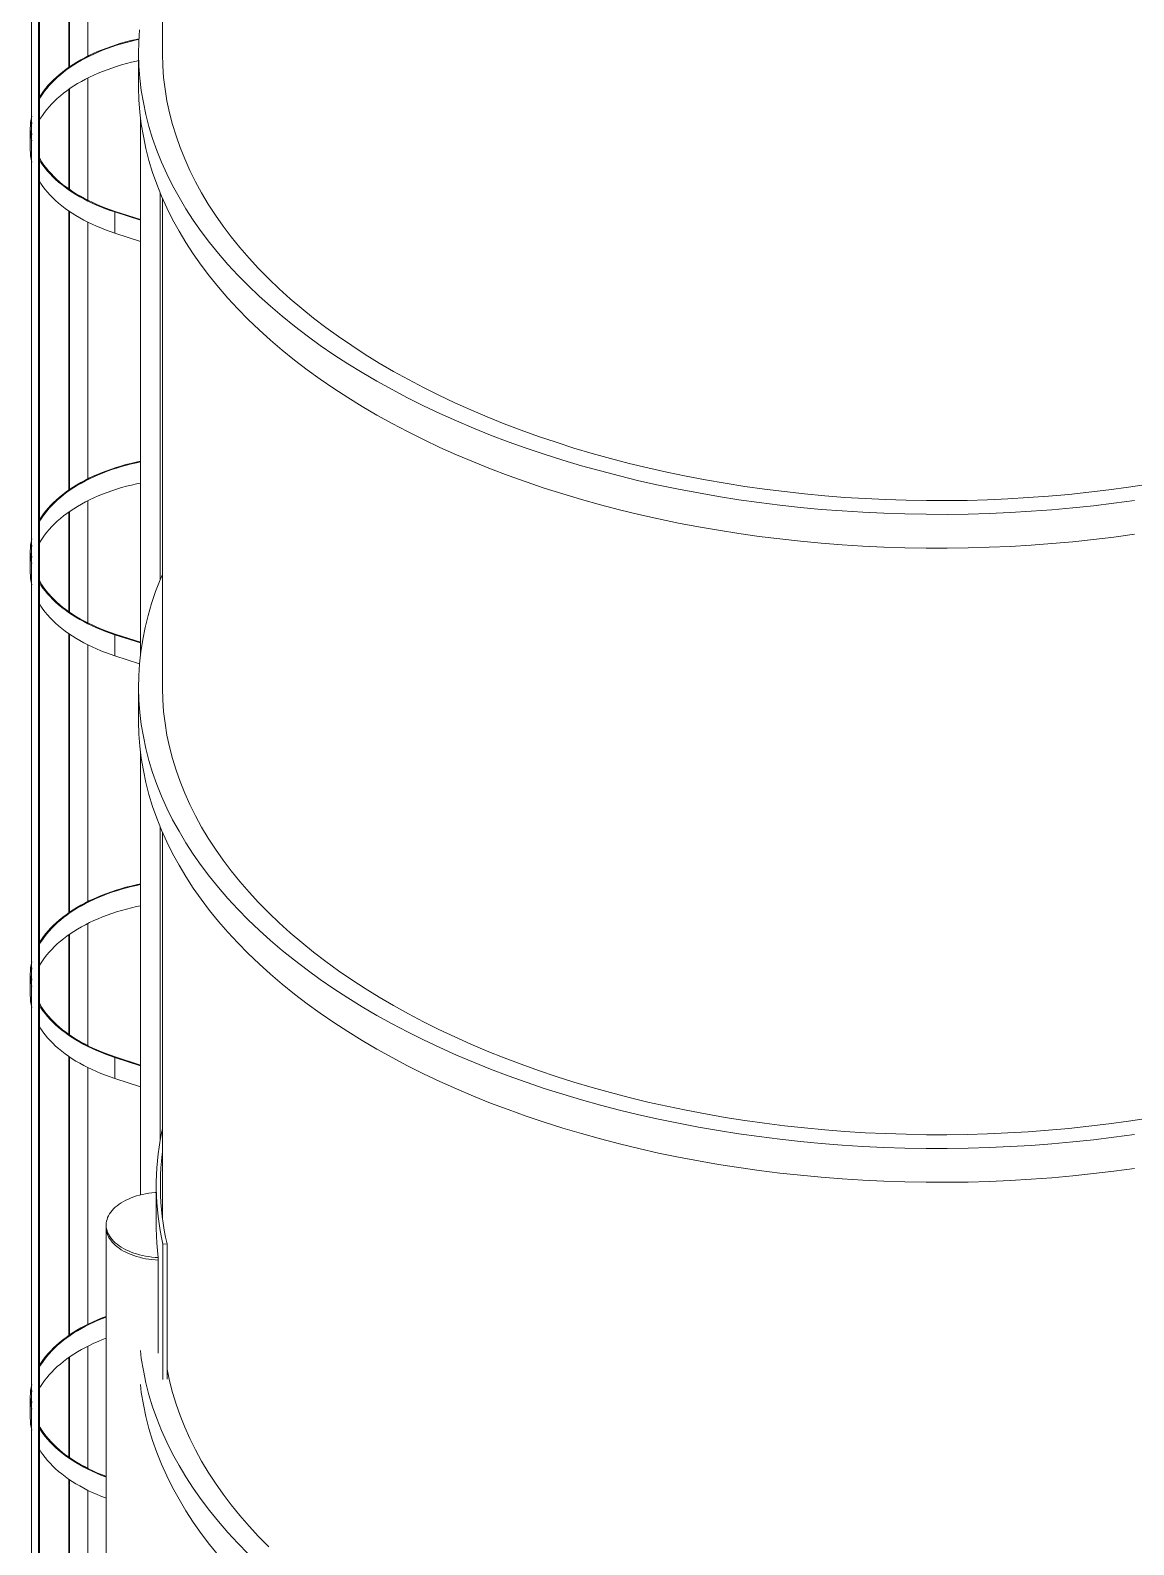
# Model space of a CAD drawing. Header units: millimetres. Extents: x 26816 to 90584, y 11074 to 56542.
# Drawn here: x 39955 to 42086, y 41808 to 44733 of the extents above; entities that cross this region are included whole.
import ezdxf

# ---------------------------------------------------------------- set-up
doc = ezdxf.new("R2010")
doc.units = ezdxf.units.MM
doc.layers.add('MAU_CAM', color=30, linetype='Continuous')

msp = doc.modelspace()

# ---------------------------------------------------------------- linework, layer by layer
at = {"layer": 'MAU_CAM', "linetype": 'Continuous', "lineweight": 0}
for p, q in [((39957.9, 40385.1), (39957.9, 49407.9)), ((39971, 40357.2), (39971, 49380)), ((39973, 40357.5), (39973, 49380.3)), ((40210.5, 45634), (40210.5, 44690.6)), ((40029.9, 44661.9), (40029.9, 45200.5)), ((40031.3, 44662.9), (40031.3, 45199.5)), ((40066.7, 44683.4), (40066.7, 45178.9)), ((40164.5, 44690.6), (40164.5, 44625.2)), ((40066.7, 44404.8), (40066.7, 44641.1)), ((40029.9, 44426.5), (40029.9, 44619.3)), ((40031.3, 44425.6), (40031.3, 44620.3)), ((40167.9, 43524.8), (40167.9, 44566.2)), ((39955.3, 44543.3), (39955.3, 44502.5)), ((40206.2, 44419.3), (40206.2, 43671.7)), ((40210.5, 44409.1), (40210.5, 43465.8)), ((40029.9, 43845.4), (40029.9, 44383.9)), ((40031.3, 43846.3), (40031.3, 44382.9)), ((40118.5, 44382.3), (40119.5, 44383.3)), ((40118.5, 44341.4), (40118.5, 44382.3)), ((40118.5, 44382.3), (40167.9, 44366.3)), ((40119.5, 44383.3), (40167.9, 44367.6)), ((40066.7, 43866.9), (40066.7, 44362.4)), ((40118.5, 44341.4), (40167.9, 44325.4)), ((40066.7, 43588.2), (40066.7, 43824.5)), ((40029.9, 43610), (40029.9, 43802.7)), ((40031.3, 43609), (40031.3, 43803.7)), ((39955.3, 43726.8), (39955.3, 43686)), ((40029.9, 43028.8), (40029.9, 43567.4)), ((40031.3, 43029.8), (40031.3, 43566.4)), ((40118.5, 43565.7), (40119.5, 43566.7)), ((40118.5, 43524.9), (40118.5, 43565.7)), ((40118.5, 43565.7), (40167.9, 43549.7)), ((40119.5, 43566.7), (40167.9, 43551.1)), ((40066.7, 43050.3), (40066.7, 43545.9)), ((40118.5, 43524.9), (40166.3, 43509.4)), ((40164.5, 43465.8), (40164.5, 43400.4)), ((40167.9, 42483.5), (40167.9, 43341.4)), ((40206.2, 43194.5), (40206.2, 42590.4)), ((40210.5, 43184.3), (40210.5, 42439)), ((40066.7, 42771.7), (40066.7, 43008)), ((40029.9, 42793.5), (40029.9, 42986.2)), ((40031.3, 42792.5), (40031.3, 42987.2)), ((39955.3, 42910.2), (39955.3, 42869.4)), ((40029.9, 42212.3), (40029.9, 42750.8)), ((40031.3, 42213.3), (40031.3, 42749.9)), ((40118.5, 42749.2), (40119.5, 42750.2)), ((40118.5, 42708.4), (40118.5, 42749.2)), ((40118.5, 42749.2), (40167.9, 42733.2)), ((40119.5, 42750.2), (40167.9, 42734.5)), ((40066.7, 42233.8), (40066.7, 42729.3)), ((40118.5, 42708.4), (40167.9, 42692.4)), ((40198.5, 42502.2), (40198.5, 42425.5)), ((40101.9, 42425.5), (40101.9, 42420.6)), ((40101.9, 42420.6), (40101.9, 40303.9)), ((40211.4, 42388.3), (40219.4, 42388.9)), ((40211.4, 42127), (40211.4, 42388.3)), ((40219.4, 42388.9), (40219.4, 42127.6)), ((40202.4, 42362.4), (40202.4, 42357.5)), ((40202.4, 42177.9), (40202.4, 42357.5)), ((40066.7, 41955.1), (40066.7, 42191.4)), ((40029.9, 41976.9), (40029.9, 42169.7)), ((40031.3, 41975.9), (40031.3, 42170.6)), ((39955.3, 42093.7), (39955.3, 42052.9)), ((40029.9, 41395.7), (40029.9, 41934.3)), ((40031.3, 41396.7), (40031.3, 41933.3)), ((40066.7, 41417.3), (40066.7, 41912.8))]:
    msp.add_line(p, q, dxfattribs=at)
at = {"layer": 'MAU_CAM', "linetype": 'Continuous', "lineweight": 0, "flags": 128}
for points in [[(40166.3, 44734.3), (40164.9, 44710.9), (40164.5, 44687.4), (40165.2, 44663.9), (40166.9, 44640.5), (40169.7, 44617.1), (40173.6, 44593.8), (40178.5, 44570.5), (40184.5, 44547.3), (40191.6, 44524.2), (40199.7, 44501.2), (40208.8, 44478.3), (40219, 44455.6), (40230.2, 44433.1), (40242.5, 44410.7), (40255.7, 44388.5), (40270, 44366.5), (40285.2, 44344.8), (40301.5, 44323.3), (40318.7, 44302), (40336.8, 44281), (40356, 44260.3), (40376, 44239.9), (40397, 44219.8), (40418.9, 44200.1), (40441.7, 44180.7), (40465.3, 44161.6), (40489.8, 44142.9), (40515.2, 44124.5), (40541.4, 44106.6), (40568.4, 44089.1), (40596.1, 44071.9), (40624.7, 44055.2), (40654, 44039), (40684, 44023.2), (40714.8, 44007.8), (40746.2, 43993), (40778.3, 43978.6), (40811, 43964.7), (40844.4, 43951.3), (40878.3, 43938.4), (40912.9, 43926), (40948, 43914.2), (40983.6, 43902.9), (41019.7, 43892.1), (41056.3, 43881.9), (41093.3, 43872.3), (41130.8, 43863.2), (41168.7, 43854.7), (41206.9, 43846.7), (41245.5, 43839.4), (41284.4, 43832.6), (41323.6, 43826.5), (41363.1, 43820.9), (41402.8, 43815.9), (41442.7, 43811.6), (41482.8, 43807.8), (41523.1, 43804.7), (41563.5, 43802.1), (41604, 43800.2), (41644.6, 43798.9), (41685.2, 43798.2), (41725.9, 43798.1), (41766.5, 43798.7), (41807.1, 43799.8), (41847.6, 43801.6), (41888, 43804), (41928.3, 43807), (41968.5, 43810.6), (42008.4, 43814.8), (42048.2, 43819.6), (42087.8, 43825.1)], [(40165.1, 44716.8), (40159.6, 44715.6), (40149.7, 44713.2), (40140, 44710.7), (40130.4, 44708.1), (40121, 44705.2), (40111.8, 44702.1), (40102.8, 44698.9), (40093.9, 44695.5), (40085.2, 44692), (40076.8, 44688.2), (40068.6, 44684.3), (40060.6, 44680.3), (40052.8, 44676.1), (40045.3, 44671.8), (40038, 44667.3), (40031, 44662.7), (40024.3, 44657.9), (40017.8, 44653), (40011.6, 44648), (40005.8, 44642.9), (40000.2, 44637.7), (39994.9, 44632.4), (39989.9, 44626.9), (39985.3, 44621.4), (39980.9, 44615.8), (39976.9, 44610.1), (39973.3, 44604.4), (39973, 44603.9)], [(40165.1, 44715.5), (40160.3, 44714.5), (40150.5, 44712.2), (40140.8, 44709.7), (40131.3, 44707), (40122, 44704.2), (40112.8, 44701.1), (40103.8, 44697.9), (40095, 44694.6), (40086.4, 44691), (40078, 44687.3), (40069.8, 44683.5), (40061.9, 44679.4), (40054.2, 44675.3), (40046.7, 44671), (40039.5, 44666.5), (40032.5, 44661.9), (40025.8, 44657.2), (40019.4, 44652.3), (40013.3, 44647.4), (40007.4, 44642.3), (40001.9, 44637.1), (39996.7, 44631.8), (39991.7, 44626.4), (39987.1, 44620.9), (39982.8, 44615.4), (39978.8, 44609.7), (39975.1, 44604), (39973, 44600.3)], [(40164.5, 44674.6), (40160.3, 44673.7), (40150.5, 44671.4), (40140.8, 44668.9), (40131.3, 44666.2), (40122, 44663.3), (40112.8, 44660.3), (40103.8, 44657.1), (40095, 44653.7), (40086.4, 44650.2), (40078, 44646.5), (40069.8, 44642.6), (40061.9, 44638.6), (40054.2, 44634.4), (40046.7, 44630.1), (40039.5, 44625.7), (40032.5, 44621.1), (40025.8, 44616.4), (40019.4, 44611.5), (40013.3, 44606.6), (40007.4, 44601.5), (40001.9, 44596.3), (39996.7, 44591), (39991.7, 44585.6), (39987.1, 44580.1), (39982.8, 44574.5), (39978.8, 44568.9), (39975.1, 44563.2), (39973, 44559.4)], [(40210.5, 44690.6), (40210.5, 44687.5), (40211.2, 44664.7), (40212.8, 44642), (40215.6, 44619.3), (40219.3, 44596.6), (40224.1, 44574), (40229.9, 44551.5), (40236.8, 44529.1), (40244.6, 44506.8), (40253.5, 44484.6), (40263.4, 44462.6), (40274.3, 44440.7), (40286.1, 44419), (40299, 44397.5), (40312.8, 44376.2), (40327.6, 44355.1), (40343.4, 44334.2), (40360.1, 44313.6), (40377.7, 44293.2), (40396.3, 44273.1), (40415.7, 44253.4), (40436.1, 44233.9), (40457.3, 44214.7), (40479.4, 44195.8), (40502.4, 44177.3), (40526.1, 44159.2), (40550.7, 44141.4), (40576.1, 44124), (40602.3, 44107), (40629.3, 44090.3), (40657, 44074.1), (40685.4, 44058.4), (40714.6, 44043), (40744.4, 44028.1), (40774.9, 44013.7), (40806, 43999.8), (40837.8, 43986.3), (40870.2, 43973.3), (40903.1, 43960.8), (40936.6, 43948.8), (40970.6, 43937.3), (41005.2, 43926.3), (41040.2, 43915.9), (41075.7, 43906), (41111.7, 43896.6), (41148, 43887.8), (41184.8, 43879.6), (41221.9, 43871.9), (41259.3, 43864.7), (41297.1, 43858.2), (41335.1, 43852.2), (41373.4, 43846.8), (41412, 43842), (41450.7, 43837.7), (41489.6, 43834.1), (41528.7, 43831), (41567.9, 43828.6), (41607.2, 43826.7), (41646.6, 43825.4), (41686, 43824.7), (41725.4, 43824.7), (41764.8, 43825.2), (41804.2, 43826.3), (41843.5, 43828), (41882.7, 43830.4), (41921.8, 43833.3), (41960.8, 43836.8), (41999.6, 43840.9), (42038.2, 43845.5), (42076.5, 43850.8), (42114.6, 43856.7)], [(40164.5, 44625.2), (40164.5, 44622.1), (40165.2, 44598.6), (40166.9, 44575.2), (40169.7, 44551.8), (40173.6, 44528.4), (40178.5, 44505.1), (40184.5, 44481.9), (40191.6, 44458.8), (40199.7, 44435.8), (40208.8, 44413), (40219, 44390.3), (40230.2, 44367.7), (40242.5, 44345.4), (40255.7, 44323.2), (40270, 44301.2), (40285.2, 44279.5), (40301.5, 44258), (40318.7, 44236.7), (40336.8, 44215.7), (40356, 44195), (40376, 44174.6), (40397, 44154.5), (40418.9, 44134.8), (40441.7, 44115.3), (40465.3, 44096.3), (40489.8, 44077.5), (40515.2, 44059.2), (40541.4, 44041.3), (40568.4, 44023.7), (40596.1, 44006.6), (40624.7, 43989.9), (40654, 43973.7), (40684, 43957.9), (40714.8, 43942.5), (40746.2, 43927.6), (40778.3, 43913.2), (40811, 43899.4), (40844.4, 43886), (40878.3, 43873.1), (40912.9, 43860.7), (40948, 43848.9), (40983.6, 43837.6), (41019.7, 43826.8), (41056.3, 43816.6), (41093.3, 43807), (41130.8, 43797.9), (41168.7, 43789.4), (41206.9, 43781.4), (41245.5, 43774.1), (41284.4, 43767.3), (41323.6, 43761.1), (41363.1, 43755.6), (41402.8, 43750.6), (41442.7, 43746.2), (41482.8, 43742.5), (41523.1, 43739.3), (41563.5, 43736.8), (41604, 43734.9), (41644.6, 43733.6), (41685.2, 43732.9), (41725.9, 43732.8), (41766.5, 43733.3), (41807.1, 43734.5), (41847.6, 43736.3), (41888, 43738.7), (41928.3, 43741.7), (41968.5, 43745.3), (42008.4, 43749.5), (42048.2, 43754.3), (42087.8, 43759.7)], [(39973, 44486.4), (39974.2, 44484.2), (39977.8, 44478.5), (39981.7, 44472.8), (39985.9, 44467.2), (39990.4, 44461.7), (39995.3, 44456.3), (40000.5, 44451), (40005.9, 44445.7), (40011.7, 44440.6), (40017.7, 44435.6), (40024.1, 44430.8), (40030.7, 44426), (40037.6, 44421.4), (40044.7, 44416.9), (40052.1, 44412.5), (40059.8, 44408.3), (40067.7, 44404.3), (40075.8, 44400.4), (40084.1, 44396.6), (40092.7, 44393), (40101.4, 44389.6), (40110.4, 44386.4), (40119.5, 44383.3)], [(39973, 44482.8), (39975.9, 44478.1), (39979.8, 44472.4), (39984.1, 44466.7), (39988.6, 44461.2), (39993.5, 44455.7), (39998.7, 44450.4), (40004.2, 44445.1), (40010, 44440), (40016.1, 44435), (40022.5, 44430), (40029.2, 44425.3), (40036.1, 44420.6), (40043.3, 44416.1), (40050.7, 44411.7), (40058.4, 44407.5), (40066.4, 44403.4), (40074.5, 44399.5), (40082.9, 44395.7), (40091.5, 44392.1), (40100.3, 44388.6), (40109.3, 44385.4), (40118.5, 44382.3)], [(39973, 44441.9), (39975.9, 44437.2), (39979.8, 44431.5), (39984.1, 44425.9), (39988.6, 44420.4), (39993.5, 44414.9), (39998.7, 44409.6), (40004.2, 44404.3), (40010, 44399.2), (40016.1, 44394.1), (40022.5, 44389.2), (40029.2, 44384.4), (40036.1, 44379.8), (40043.3, 44375.3), (40050.7, 44370.9), (40058.4, 44366.6), (40066.4, 44362.6), (40074.5, 44358.6), (40082.9, 44354.9), (40091.5, 44351.3), (40100.3, 44347.8), (40109.3, 44344.5), (40118.5, 44341.4)], [(40167.9, 43900.8), (40159.6, 43899), (40149.7, 43896.7), (40140, 43894.2), (40130.4, 43891.5), (40121, 43888.6), (40111.8, 43885.6), (40102.8, 43882.4), (40093.9, 43879), (40085.2, 43875.4), (40076.8, 43871.7), (40068.6, 43867.8), (40060.6, 43863.8), (40052.8, 43859.6), (40045.3, 43855.2), (40038, 43850.7), (40031, 43846.1), (40024.3, 43841.4), (40017.8, 43836.5), (40011.6, 43831.5), (40005.8, 43826.4), (40000.2, 43821.2), (39994.9, 43815.8), (39989.9, 43810.4), (39985.3, 43804.9), (39980.9, 43799.3), (39976.9, 43793.6), (39973.3, 43787.8), (39973, 43787.3)], [(40167.9, 43899.6), (40160.3, 43897.9), (40150.5, 43895.6), (40140.8, 43893.2), (40131.3, 43890.5), (40122, 43887.6), (40112.8, 43884.6), (40103.8, 43881.4), (40095, 43878), (40086.4, 43874.5), (40078, 43870.8), (40069.8, 43866.9), (40061.9, 43862.9), (40054.2, 43858.7), (40046.7, 43854.4), (40039.5, 43850), (40032.5, 43845.4), (40025.8, 43840.7), (40019.4, 43835.8), (40013.3, 43830.8), (40007.4, 43825.8), (40001.9, 43820.6), (39996.7, 43815.3), (39991.7, 43809.9), (39987.1, 43804.4), (39982.8, 43798.8), (39978.8, 43793.2), (39975.1, 43787.4), (39973, 43783.7)], [(40167.9, 43858.7), (40160.3, 43857.1), (40150.5, 43854.8), (40140.8, 43852.3), (40131.3, 43849.7), (40122, 43846.8), (40112.8, 43843.8), (40103.8, 43840.6), (40095, 43837.2), (40086.4, 43833.7), (40078, 43830), (40069.8, 43826.1), (40061.9, 43822.1), (40054.2, 43817.9), (40046.7, 43813.6), (40039.5, 43809.1), (40032.5, 43804.5), (40025.8, 43799.8), (40019.4, 43795), (40013.3, 43790), (40007.4, 43784.9), (40001.9, 43779.7), (39996.7, 43774.4), (39991.7, 43769), (39987.1, 43763.6), (39982.8, 43758), (39978.8, 43752.3), (39975.1, 43746.6), (39973, 43742.9)], [(40210.5, 43681.8), (40206.3, 43671.9), (40197.4, 43649), (40189.6, 43625.9), (40182.8, 43602.8), (40177.1, 43579.6), (40172.5, 43556.3), (40168.9, 43532.9), (40166.3, 43509.5), (40164.9, 43486.1), (40164.5, 43462.6), (40165.2, 43439.1), (40166.9, 43415.7), (40169.7, 43392.3), (40173.6, 43368.9), (40178.5, 43345.7), (40184.5, 43322.5), (40191.6, 43299.4), (40199.7, 43276.4), (40208.8, 43253.5), (40219, 43230.8), (40230.2, 43208.2), (40242.5, 43185.9), (40255.7, 43163.7), (40270, 43141.7), (40285.2, 43120), (40301.5, 43098.5), (40318.7, 43077.2), (40336.8, 43056.2), (40356, 43035.5), (40376, 43015.1), (40397, 42995), (40418.9, 42975.3), (40441.7, 42955.8), (40465.3, 42936.8), (40489.8, 42918.1), (40515.2, 42899.7), (40541.4, 42881.8), (40568.4, 42864.2), (40596.1, 42847.1), (40624.7, 42830.4), (40654, 42814.2), (40684, 42798.4), (40714.8, 42783), (40746.2, 42768.2), (40778.3, 42753.8), (40811, 42739.9), (40844.4, 42726.5), (40878.3, 42713.6), (40912.9, 42701.2), (40948, 42689.4), (40983.6, 42678.1), (41019.7, 42667.3), (41056.3, 42657.1), (41093.3, 42647.5), (41130.8, 42638.4), (41168.7, 42629.9), (41206.9, 42621.9), (41245.5, 42614.6), (41284.4, 42607.8), (41323.6, 42601.7), (41363.1, 42596.1), (41402.8, 42591.1), (41442.7, 42586.8), (41482.8, 42583), (41523.1, 42579.8), (41563.5, 42577.3), (41604, 42575.4), (41644.6, 42574.1), (41685.2, 42573.4), (41725.9, 42573.3), (41766.5, 42573.8), (41807.1, 42575), (41847.6, 42576.8), (41888, 42579.2), (41928.3, 42582.2), (41968.5, 42585.8), (42008.4, 42590), (42048.2, 42594.8), (42087.8, 42600.2)], [(39973, 43669.8), (39974.2, 43667.7), (39977.8, 43661.9), (39981.7, 43656.3), (39985.9, 43650.7), (39990.4, 43645.2), (39995.3, 43639.7), (40000.5, 43634.4), (40005.9, 43629.2), (40011.7, 43624.1), (40017.7, 43619.1), (40024.1, 43614.2), (40030.7, 43609.5), (40037.6, 43604.8), (40044.7, 43600.3), (40052.1, 43596), (40059.8, 43591.8), (40067.7, 43587.7), (40075.8, 43583.8), (40084.1, 43580.1), (40092.7, 43576.5), (40101.4, 43573.1), (40110.4, 43569.8), (40119.5, 43566.7)], [(39973, 43666.2), (39975.9, 43661.5), (39979.8, 43655.8), (39984.1, 43650.2), (39988.6, 43644.6), (39993.5, 43639.2), (39998.7, 43633.8), (40004.2, 43628.6), (40010, 43623.4), (40016.1, 43618.4), (40022.5, 43613.5), (40029.2, 43608.7), (40036.1, 43604.1), (40043.3, 43599.5), (40050.7, 43595.2), (40058.4, 43590.9), (40066.4, 43586.8), (40074.5, 43582.9), (40082.9, 43579.1), (40091.5, 43575.5), (40100.3, 43572.1), (40109.3, 43568.8), (40118.5, 43565.7)], [(39973, 43625.4), (39975.9, 43620.7), (39979.8, 43615), (39984.1, 43609.4), (39988.6, 43603.8), (39993.5, 43598.4), (39998.7, 43593), (40004.2, 43587.8), (40010, 43582.6), (40016.1, 43577.6), (40022.5, 43572.7), (40029.2, 43567.9), (40036.1, 43563.2), (40043.3, 43558.7), (40050.7, 43554.3), (40058.4, 43550.1), (40066.4, 43546), (40074.5, 43542.1), (40082.9, 43538.3), (40091.5, 43534.7), (40100.3, 43531.3), (40109.3, 43528), (40118.5, 43524.9)], [(40210.5, 43465.8), (40210.5, 43462.7), (40211.2, 43439.9), (40212.8, 43417.2), (40215.6, 43394.5), (40219.3, 43371.8), (40224.1, 43349.2), (40229.9, 43326.7), (40236.8, 43304.3), (40244.6, 43282), (40253.5, 43259.8), (40263.4, 43237.8), (40274.3, 43215.9), (40286.1, 43194.2), (40299, 43172.7), (40312.8, 43151.4), (40327.6, 43130.3), (40343.4, 43109.4), (40360.1, 43088.8), (40377.7, 43068.4), (40396.3, 43048.3), (40415.7, 43028.5), (40436.1, 43009), (40457.3, 42989.9), (40479.4, 42971), (40502.4, 42952.5), (40526.1, 42934.4), (40550.7, 42916.6), (40576.1, 42899.2), (40602.3, 42882.1), (40629.3, 42865.5), (40657, 42849.3), (40685.4, 42833.6), (40714.6, 42818.2), (40744.4, 42803.3), (40774.9, 42788.9), (40806, 42774.9), (40837.8, 42761.5), (40870.2, 42748.5), (40903.1, 42736), (40936.6, 42724), (40970.6, 42712.5), (41005.2, 42701.5), (41040.2, 42691.1), (41075.7, 42681.2), (41111.7, 42671.8), (41148, 42663), (41184.8, 42654.7), (41221.9, 42647), (41259.3, 42639.9), (41297.1, 42633.4), (41335.1, 42627.4), (41373.4, 42622), (41412, 42617.1), (41450.7, 42612.9), (41489.6, 42609.3), (41528.7, 42606.2), (41567.9, 42603.7), (41607.2, 42601.9), (41646.6, 42600.6), (41686, 42599.9), (41725.4, 42599.9), (41764.8, 42600.4), (41804.2, 42601.5), (41843.5, 42603.2), (41882.7, 42605.5), (41921.8, 42608.5), (41960.8, 42612), (41999.6, 42616.1), (42038.2, 42620.7), (42076.5, 42626), (42114.6, 42631.8)], [(40164.5, 43400.4), (40164.5, 43397.3), (40165.2, 43373.8), (40166.9, 43350.4), (40169.7, 43327), (40173.6, 43303.6), (40178.5, 43280.3), (40184.5, 43257.1), (40191.6, 43234), (40199.7, 43211), (40208.8, 43188.2), (40219, 43165.5), (40230.2, 43142.9), (40242.5, 43120.5), (40255.7, 43098.4), (40270, 43076.4), (40285.2, 43054.7), (40301.5, 43033.1), (40318.7, 43011.9), (40336.8, 42990.9), (40356, 42970.2), (40376, 42949.8), (40397, 42929.7), (40418.9, 42909.9), (40441.7, 42890.5), (40465.3, 42871.4), (40489.8, 42852.7), (40515.2, 42834.4), (40541.4, 42816.5), (40568.4, 42798.9), (40596.1, 42781.8), (40624.7, 42765.1), (40654, 42748.9), (40684, 42733), (40714.8, 42717.7), (40746.2, 42702.8), (40778.3, 42688.4), (40811, 42674.5), (40844.4, 42661.1), (40878.3, 42648.3), (40912.9, 42635.9), (40948, 42624.1), (40983.6, 42612.7), (41019.7, 42602), (41056.3, 42591.8), (41093.3, 42582.1), (41130.8, 42573.1), (41168.7, 42564.5), (41206.9, 42556.6), (41245.5, 42549.3), (41284.4, 42542.5), (41323.6, 42536.3), (41363.1, 42530.8), (41402.8, 42525.8), (41442.7, 42521.4), (41482.8, 42517.7), (41523.1, 42514.5), (41563.5, 42512), (41604, 42510.1), (41644.6, 42508.8), (41685.2, 42508.1), (41725.9, 42508), (41766.5, 42508.5), (41807.1, 42509.7), (41847.6, 42511.5), (41888, 42513.8), (41928.3, 42516.8), (41968.5, 42520.5), (42008.4, 42524.7), (42048.2, 42529.5), (42087.8, 42534.9)], [(40167.9, 43084.3), (40159.6, 43082.5), (40149.7, 43080.2), (40140, 43077.7), (40130.4, 43075), (40121, 43072.1), (40111.8, 43069.1), (40102.8, 43065.8), (40093.9, 43062.4), (40085.2, 43058.9), (40076.8, 43055.1), (40068.6, 43051.3), (40060.6, 43047.2), (40052.8, 43043), (40045.3, 43038.7), (40038, 43034.2), (40031, 43029.6), (40024.3, 43024.8), (40017.8, 43019.9), (40011.6, 43015), (40005.8, 43009.8), (40000.2, 43004.6), (39994.9, 42999.3), (39989.9, 42993.9), (39985.3, 42988.3), (39980.9, 42982.7), (39976.9, 42977), (39973.3, 42971.3), (39973, 42970.8)], [(40167.9, 43083), (40160.3, 43081.4), (40150.5, 43079.1), (40140.8, 43076.6), (40131.3, 43073.9), (40122, 43071.1), (40112.8, 43068.1), (40103.8, 43064.9), (40095, 43061.5), (40086.4, 43057.9), (40078, 43054.2), (40069.8, 43050.4), (40061.9, 43046.4), (40054.2, 43042.2), (40046.7, 43037.9), (40039.5, 43033.4), (40032.5, 43028.8), (40025.8, 43024.1), (40019.4, 43019.3), (40013.3, 43014.3), (40007.4, 43009.2), (40001.9, 43004), (39996.7, 42998.7), (39991.7, 42993.3), (39987.1, 42987.9), (39982.8, 42982.3), (39978.8, 42976.6), (39975.1, 42970.9), (39973, 42967.2)], [(40167.9, 43042.2), (40160.3, 43040.6), (40150.5, 43038.3), (40140.8, 43035.8), (40131.3, 43033.1), (40122, 43030.3), (40112.8, 43027.2), (40103.8, 43024), (40095, 43020.7), (40086.4, 43017.1), (40078, 43013.4), (40069.8, 43009.5), (40061.9, 43005.5), (40054.2, 43001.4), (40046.7, 42997), (40039.5, 42992.6), (40032.5, 42988), (40025.8, 42983.3), (40019.4, 42978.4), (40013.3, 42973.5), (40007.4, 42968.4), (40001.9, 42963.2), (39996.7, 42957.9), (39991.7, 42952.5), (39987.1, 42947), (39982.8, 42941.5), (39978.8, 42935.8), (39975.1, 42930.1), (39973, 42926.4)], [(39973, 42853.3), (39974.2, 42851.1), (39977.8, 42845.4), (39981.7, 42839.7), (39985.9, 42834.1), (39990.4, 42828.6), (39995.3, 42823.2), (40000.5, 42817.9), (40005.9, 42812.7), (40011.7, 42807.5), (40017.7, 42802.5), (40024.1, 42797.7), (40030.7, 42792.9), (40037.6, 42788.3), (40044.7, 42783.8), (40052.1, 42779.4), (40059.8, 42775.2), (40067.7, 42771.2), (40075.8, 42767.3), (40084.1, 42763.5), (40092.7, 42759.9), (40101.4, 42756.5), (40110.4, 42753.3), (40119.5, 42750.2)], [(39973, 42849.7), (39975.9, 42845), (39979.8, 42839.3), (39984.1, 42833.7), (39988.6, 42828.1), (39993.5, 42822.7), (39998.7, 42817.3), (40004.2, 42812), (40010, 42806.9), (40016.1, 42801.9), (40022.5, 42797), (40029.2, 42792.2), (40036.1, 42787.5), (40043.3, 42783), (40050.7, 42778.6), (40058.4, 42774.4), (40066.4, 42770.3), (40074.5, 42766.4), (40082.9, 42762.6), (40091.5, 42759), (40100.3, 42755.6), (40109.3, 42752.3), (40118.5, 42749.2)], [(39973, 42808.9), (39975.9, 42804.2), (39979.8, 42798.5), (39984.1, 42792.8), (39988.6, 42787.3), (39993.5, 42781.8), (39998.7, 42776.5), (40004.2, 42771.2), (40010, 42766.1), (40016.1, 42761), (40022.5, 42756.1), (40029.2, 42751.3), (40036.1, 42746.7), (40043.3, 42742.2), (40050.7, 42737.8), (40058.4, 42733.6), (40066.4, 42729.5), (40074.5, 42725.5), (40082.9, 42721.8), (40091.5, 42718.2), (40100.3, 42714.7), (40109.3, 42711.5), (40118.5, 42708.4)], [(40211.4, 42388.3), (40208.6, 42401.6), (40206.1, 42415), (40203.9, 42428.4), (40202.1, 42441.8), (40200.7, 42455.2), (40199.6, 42468.6), (40198.9, 42482.1), (40198.5, 42495.5), (40198.5, 42509), (40198.9, 42522.4), (40199.6, 42535.8), (40200.7, 42549.3), (40202.1, 42562.7), (40203.9, 42576.1), (40206.1, 42589.5), (40208.6, 42602.8), (40210.5, 42612)], [(40219.4, 42388.9), (40216.5, 42402.2), (40214, 42415.5), (40211.9, 42428.8), (40210.1, 42442.1), (40208.7, 42455.5), (40207.6, 42468.8), (40206.9, 42482.2), (40206.5, 42495.5), (40206.5, 42508.9), (40206.9, 42522.3), (40207.6, 42535.7), (40208.7, 42549), (40210.1, 42562.4), (40210.5, 42565.5)], [(40198.5, 42488.3), (40196.2, 42488.1), (40190, 42487.5), (40183.9, 42486.7), (40177.9, 42485.7), (40172, 42484.5), (40166.2, 42483.1), (40160.5, 42481.5), (40155.1, 42479.7), (40149.8, 42477.8), (40144.7, 42475.6), (40139.8, 42473.4), (40135.2, 42470.9), (40130.8, 42468.3), (40126.7, 42465.6), (40122.9, 42462.7), (40119.3, 42459.7), (40116.1, 42456.6), (40113.2, 42453.4), (40110.6, 42450.2), (40108.3, 42446.8), (40106.3, 42443.3), (40104.7, 42439.8), (40103.5, 42436.3), (40102.6, 42432.7), (40102, 42429.1), (40101.9, 42425.5), (40102, 42421.9), (40102.6, 42418.3), (40103.5, 42414.7), (40104.7, 42411.1), (40106.3, 42407.6), (40108.3, 42404.2), (40110.6, 42400.8), (40113.2, 42397.5), (40116.1, 42394.3), (40119.3, 42391.2), (40122.9, 42388.2), (40126.7, 42385.4), (40130.8, 42382.6), (40135.2, 42380), (40139.8, 42377.6), (40144.7, 42375.3), (40149.8, 42373.2), (40155.1, 42371.2), (40160.5, 42369.5), (40166.2, 42367.9), (40172, 42366.5), (40177.9, 42365.3), (40183.9, 42364.3), (40190, 42363.5), (40196.2, 42362.8), (40202.4, 42362.4)], [(40202.4, 42357.5), (40196.2, 42357.9), (40190, 42358.6), (40183.9, 42359.4), (40177.9, 42360.4), (40172, 42361.6), (40166.2, 42363), (40160.5, 42364.6), (40155.1, 42366.3), (40149.8, 42368.3), (40144.7, 42370.4), (40139.8, 42372.7), (40135.2, 42375.1), (40130.8, 42377.7), (40126.7, 42380.5), (40122.9, 42383.3), (40119.3, 42386.3), (40116.1, 42389.4), (40113.2, 42392.6), (40110.6, 42395.9), (40108.3, 42399.3), (40106.3, 42402.7), (40104.7, 42406.2), (40103.5, 42409.8), (40102.6, 42413.4), (40102, 42417), (40101.9, 42420.6)], [(40101.9, 42420.6), (40102, 42417), (40102.6, 42413.4), (40103.5, 42409.8), (40104.7, 42406.2), (40106.3, 42402.7), (40108.3, 42399.3), (40110.6, 42395.9), (40113.2, 42392.6), (40116.1, 42389.4), (40119.3, 42386.3), (40122.9, 42383.3), (40126.7, 42380.5), (40130.8, 42377.7), (40135.2, 42375.1), (40139.8, 42372.7), (40144.7, 42370.4), (40149.8, 42368.3), (40155.1, 42366.3), (40160.5, 42364.6), (40166.2, 42363), (40172, 42361.6), (40177.9, 42360.4), (40183.9, 42359.4), (40190, 42358.6), (40196.2, 42357.9), (40202.4, 42357.5)], [(40202.4, 42362.4), (40200.9, 42376.4), (40199.7, 42390.4), (40198.9, 42404.5), (40198.5, 42418.5), (40198.5, 42425.5)], [(40101.9, 42249), (40093.9, 42245.9), (40085.2, 42242.3), (40076.8, 42238.6), (40068.6, 42234.7), (40060.6, 42230.7), (40052.8, 42226.5), (40045.3, 42222.1), (40038, 42217.7), (40031, 42213), (40024.3, 42208.3), (40017.8, 42203.4), (40011.6, 42198.4), (40005.8, 42193.3), (40000.2, 42188.1), (39994.9, 42182.7), (39989.9, 42177.3), (39985.3, 42171.8), (39980.9, 42166.2), (39976.9, 42160.5), (39973.3, 42154.7), (39973, 42154.3)], [(40101.9, 42247.6), (40095, 42244.9), (40086.4, 42241.4), (40078, 42237.7), (40069.8, 42233.8), (40061.9, 42229.8), (40054.2, 42225.6), (40046.7, 42221.3), (40039.5, 42216.9), (40032.5, 42212.3), (40025.8, 42207.6), (40019.4, 42202.7), (40013.3, 42197.8), (40007.4, 42192.7), (40001.9, 42187.5), (39996.7, 42182.2), (39991.7, 42176.8), (39987.1, 42171.3), (39982.8, 42165.7), (39978.8, 42160.1), (39975.1, 42154.4), (39973, 42150.6)], [(40101.9, 42206.8), (40095, 42204.1), (40086.4, 42200.6), (40078, 42196.9), (40069.8, 42193), (40061.9, 42189), (40054.2, 42184.8), (40046.7, 42180.5), (40039.5, 42176.1), (40032.5, 42171.5), (40025.8, 42166.7), (40019.4, 42161.9), (40013.3, 42156.9), (40007.4, 42151.8), (40001.9, 42146.7), (39996.7, 42141.4), (39991.7, 42136), (39987.1, 42130.5), (39982.8, 42124.9), (39978.8, 42119.3), (39975.1, 42113.5), (39973, 42109.8)], [(40167.8, 42182.9), (40169.7, 42167.5), (40173.6, 42144.1), (40178.5, 42120.8), (40184.5, 42097.6), (40191.6, 42074.5), (40199.7, 42051.6), (40208.8, 42028.7), (40219, 42006), (40230.2, 41983.4), (40242.5, 41961.1), (40255.7, 41938.9), (40270, 41916.9), (40285.2, 41895.2), (40301.5, 41873.7), (40318.7, 41852.4), (40336.8, 41831.4), (40356, 41810.7), (40376, 41790.3)], [(40219.4, 42146.9), (40224.1, 42124.4), (40229.9, 42101.9), (40236.8, 42079.5), (40244.6, 42057.2), (40253.5, 42035), (40263.4, 42013), (40274.3, 41991.1), (40286.1, 41969.4), (40299, 41947.9), (40312.8, 41926.6), (40327.6, 41905.5), (40343.4, 41884.6), (40360.1, 41864), (40377.7, 41843.6), (40396.3, 41823.5), (40415.7, 41803.7)], [(40167.8, 42117.6), (40169.7, 42102.2), (40173.6, 42078.8), (40178.5, 42055.5), (40184.5, 42032.3), (40191.6, 42009.2), (40199.7, 41986.2), (40208.8, 41963.4), (40219, 41940.7), (40230.2, 41918.1), (40242.5, 41895.7), (40255.7, 41873.6), (40270, 41851.6), (40285.2, 41829.8), (40301.5, 41808.3), (40318.7, 41787.1)], [(39973, 42036.8), (39974.2, 42034.6), (39977.8, 42028.9), (39981.7, 42023.2), (39985.9, 42017.6), (39990.4, 42012.1), (39995.3, 42006.7), (40000.5, 42001.3), (40005.9, 41996.1), (40011.7, 41991), (40017.7, 41986), (40024.1, 41981.1), (40030.7, 41976.4), (40037.6, 41971.7), (40044.7, 41967.3), (40052.1, 41962.9), (40059.8, 41958.7), (40067.7, 41954.6), (40075.8, 41950.7), (40084.1, 41947), (40092.7, 41943.4), (40101.4, 41940), (40101.9, 41939.8)], [(39973, 42033.1), (39975.9, 42028.4), (39979.8, 42022.7), (39984.1, 42017.1), (39988.6, 42011.6), (39993.5, 42006.1), (39998.7, 42000.8), (40004.2, 41995.5), (40010, 41990.4), (40016.1, 41985.3), (40022.5, 41980.4), (40029.2, 41975.6), (40036.1, 41971), (40043.3, 41966.5), (40050.7, 41962.1), (40058.4, 41957.8), (40066.4, 41953.8), (40074.5, 41949.8), (40082.9, 41946.1), (40091.5, 41942.5), (40100.3, 41939), (40101.9, 41938.4)], [(39973, 41992.3), (39975.9, 41987.6), (39979.8, 41981.9), (39984.1, 41976.3), (39988.6, 41970.7), (39993.5, 41965.3), (39998.7, 41959.9), (40004.2, 41954.7), (40010, 41949.5), (40016.1, 41944.5), (40022.5, 41939.6), (40029.2, 41934.8), (40036.1, 41930.2), (40043.3, 41925.6), (40050.7, 41921.3), (40058.4, 41917), (40066.4, 41912.9), (40074.5, 41909), (40082.9, 41905.2), (40091.5, 41901.6), (40100.3, 41898.2), (40101.9, 41897.6)]]:
    msp.add_lwpolyline(points, dxfattribs=at)
at = {"layer": 'MAU_CAM', "linetype": 'Continuous', "lineweight": 0}
for centre, radius, start, end in [((40063.1, 44543.3), 107.8, 167.2311, 192.7689), ((40063.6, 44543.3), 106.3, 173.5559, 186.4441), ((40063.9, 44502.6), 108.6, 180.0618, 192.7383), ((40063.1, 43726.8), 107.8, 167.2311, 192.7689), ((40063.6, 43726.8), 106.3, 173.5559, 186.4441), ((40063.9, 43686.1), 108.6, 180.0618, 192.7383), ((40063.1, 42910.2), 107.8, 167.2311, 192.7689), ((40063.6, 42910.2), 106.3, 173.5559, 186.4441), ((40063.9, 42869.5), 108.6, 180.0618, 192.7383), ((40063.1, 42093.7), 107.8, 167.2311, 192.7689), ((40063.6, 42093.7), 106.3, 173.5559, 186.4441), ((40063.9, 42053), 108.6, 180.0618, 192.7383)]:
    msp.add_arc(centre, radius, start, end, dxfattribs=at)

doc.saveas('drawing.dxf')
